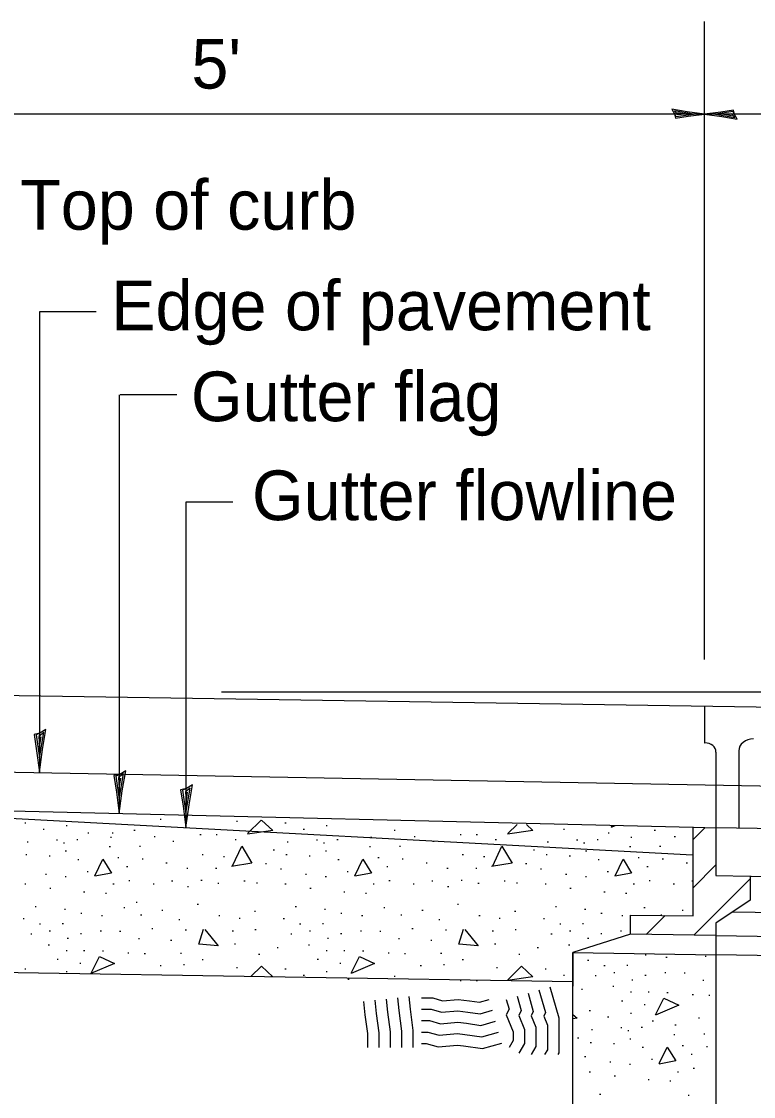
# Model space of a CAD drawing. Extents: x 0 to 2.83, y -0.14 to 1.83.
# Drawn here: x 0.4102 to 0.582, y 0.5461 to 0.7985 of the extents above; entities that cross this region are included whole.
import ezdxf

# ---------------------------------------------------------------- set-up
doc = ezdxf.new("R2010")
doc.units = 0
for name, color, linetype in [('RD_Pr_Roadway_Dimensions', 7, 'Continuous'), ('RD_Pr_Roadway_Notes', 7, 'Continuous'), ('SH_General_Details', 7, 'Continuous')]:
    doc.layers.add(name, color=color, linetype=linetype)

msp = doc.modelspace()

# ---------------------------------------------------------------- linework, layer by layer
at = {"layer": 'RD_Pr_Roadway_Dimensions'}
for p, q in [((0.57047, 0.74371), (0.57047, 0.79846)), ((0.57047, 0.77671), (0.34441, 0.77665)), ((0.82247, 0.77671), (0.57047, 0.77671)), ((0.57047, 0.69712), (0.57047, 0.74371)), ((0.57047, 0.64869), (0.57047, 0.69712))]:
    msp.add_line(p, q, dxfattribs=at)
for points in [[(0.56346, 0.77681), (0.5637, 0.77576), (0.56666, 0.77622), (0.57047, 0.77671), (0.5664, 0.77726), (0.56284, 0.77789), (0.56346, 0.77681), (0.56378, 0.77612), (0.56791, 0.77671), (0.56339, 0.7775), (0.56406, 0.77662), (0.56596, 0.77674), (0.56413, 0.77702)], [(0.57748, 0.7766), (0.57725, 0.77765), (0.57429, 0.77719), (0.57047, 0.7767), (0.57454, 0.77615), (0.57811, 0.77552), (0.57748, 0.7766), (0.57717, 0.77729), (0.57304, 0.7767), (0.57756, 0.77591), (0.57689, 0.7768), (0.57498, 0.77668), (0.57681, 0.7764)]]:
    msp.add_lwpolyline(points, dxfattribs=at)
at = {"layer": 'RD_Pr_Roadway_Notes'}
for p, q in [((0.42774, 0.73033), (0.41441, 0.73033)), ((0.41441, 0.73033), (0.41441, 0.62222)), ((0.43313, 0.7108), (0.43313, 0.61253)), ((0.44666, 0.7108), (0.43333, 0.7108)), ((0.45981, 0.68557), (0.44879, 0.68557)), ((0.44879, 0.68557), (0.44879, 0.60921))]:
    msp.add_line(p, q, dxfattribs=at)
for points in [[(0.41454, 0.63141), (0.41317, 0.6311), (0.41376, 0.62722), (0.41441, 0.62222), (0.41514, 0.62755), (0.41596, 0.63222), (0.41454, 0.63141), (0.41363, 0.631), (0.41441, 0.62558), (0.41545, 0.6315), (0.41429, 0.63063), (0.41445, 0.62814), (0.41481, 0.63053)], [(0.43326, 0.62171), (0.43189, 0.6214), (0.43248, 0.61752), (0.43313, 0.61253), (0.43386, 0.61786), (0.43468, 0.62253), (0.43326, 0.62171), (0.43236, 0.6213), (0.43314, 0.61588), (0.43418, 0.6218), (0.43301, 0.62093), (0.43317, 0.61844), (0.43353, 0.62083)], [(0.44892, 0.61839), (0.44755, 0.61808), (0.44814, 0.6142), (0.44879, 0.60921), (0.44952, 0.61454), (0.45034, 0.61921), (0.44892, 0.61839), (0.44801, 0.61798), (0.44879, 0.61256), (0.44983, 0.61849), (0.44867, 0.61761), (0.44883, 0.61512), (0.44919, 0.61752)]]:
    msp.add_lwpolyline(points, dxfattribs=at)
at = {"layer": 'SH_General_Details'}
for p, q in [((0.96523, 0.63151), (0.35046, 0.64108)), ((0.45712, 0.64108), (1.47937, 0.64108)), ((0.57047, 0.63758), (0.57047, 0.62911)), ((0.57047, 0.62911), (0.57054, 0.62911)), ((0.57316, 0.62691), (0.57316, 0.60918)), ((0.57854, 0.62719), (0.57854, 0.6091)), ((0.96531, 0.61191), (0.35052, 0.62322)), ((0.35071, 0.6145), (0.56778, 0.60929)), ((0.35071, 0.6145), (0.56763, 0.60279)), ((0.44274, 0.61115), (0.44301, 0.61115)), ((0.411, 0.61035), (0.41127, 0.61035)), ((0.4153, 0.60886), (0.41557, 0.60886)), ((0.42067, 0.60972), (0.42094, 0.60972)), ((0.43661, 0.60863), (0.43687, 0.60863)), ((0.46063, 0.6107), (0.46089, 0.6107)), ((0.47204, 0.61035), (0.4723, 0.61035)), ((0.47633, 0.60886), (0.4766, 0.60886)), ((0.4817, 0.60972), (0.48197, 0.60972)), ((0.49764, 0.60863), (0.49791, 0.60863)), ((0.53737, 0.60886), (0.53763, 0.60886)), ((0.55867, 0.60863), (0.55894, 0.60863)), ((0.56778, 0.58846), (0.56778, 0.60935)), ((0.56778, 0.60929), (0.57316, 0.60918)), ((0.57316, 0.60924), (0.57316, 0.60924)), ((0.57316, 0.60918), (0.57316, 0.59794)), ((0.81441, 0.6054), (0.57316, 0.60918)), ((0.41152, 0.60588), (0.41179, 0.60588)), ((0.4184, 0.60634), (0.41866, 0.60634)), ((0.42319, 0.60645), (0.42346, 0.60645)), ((0.42577, 0.60794), (0.42604, 0.60794)), ((0.4311, 0.60697), (0.43137, 0.60697)), ((0.43148, 0.60794), (0.43174, 0.60794)), ((0.44131, 0.60714), (0.44158, 0.60714)), ((0.44572, 0.60605), (0.44599, 0.60605)), ((0.45209, 0.6076), (0.45235, 0.6076)), ((0.45587, 0.6076), (0.45614, 0.6076)), ((0.46034, 0.60645), (0.46061, 0.60645)), ((0.47255, 0.60588), (0.47282, 0.60588)), ((0.47943, 0.60634), (0.4797, 0.60634)), ((0.48423, 0.60645), (0.48449, 0.60645)), ((0.49214, 0.60697), (0.4924, 0.60697)), ((0.50234, 0.60714), (0.50261, 0.60714)), ((0.50675, 0.60605), (0.50702, 0.60605)), ((0.51312, 0.6076), (0.51338, 0.6076)), ((0.5169, 0.6076), (0.51717, 0.6076)), ((0.52137, 0.60645), (0.52164, 0.60645)), ((0.53358, 0.60588), (0.53385, 0.60588)), ((0.54046, 0.60634), (0.54073, 0.60634)), ((0.54526, 0.60645), (0.54552, 0.60645)), ((0.54784, 0.60794), (0.5481, 0.60794)), ((0.55317, 0.60697), (0.55344, 0.60697)), ((0.56337, 0.60714), (0.56364, 0.60714)), ((0.42004, 0.60565), (0.42031, 0.60565)), ((0.4205, 0.60372), (0.42077, 0.60372)), ((0.43082, 0.60475), (0.43108, 0.60475)), ((0.43787, 0.60485), (0.43814, 0.60485)), ((0.46928, 0.60395), (0.46955, 0.60395)), ((0.48107, 0.60565), (0.48134, 0.60565)), ((0.48153, 0.60372), (0.4818, 0.60372)), ((0.49185, 0.60475), (0.49212, 0.60475)), ((0.4989, 0.60485), (0.49917, 0.60485)), ((0.53032, 0.60395), (0.53058, 0.60395)), ((0.5421, 0.60565), (0.54237, 0.60565)), ((0.54256, 0.60372), (0.54283, 0.60372)), ((0.55288, 0.60475), (0.55315, 0.60475)), ((0.55993, 0.60485), (0.5602, 0.60485)), ((0.41123, 0.60286), (0.4115, 0.60286)), ((0.41668, 0.60258), (0.41694, 0.60258)), ((0.42342, 0.60172), (0.42369, 0.60172)), ((0.43282, 0.60217), (0.43309, 0.60217)), ((0.4385, 0.60189), (0.43877, 0.60189)), ((0.44412, 0.60091), (0.44438, 0.60091)), ((0.4526, 0.60286), (0.45287, 0.60286)), ((0.45759, 0.6024), (0.45786, 0.6024)), ((0.46745, 0.6008), (0.46772, 0.6008)), ((0.47226, 0.60286), (0.47253, 0.60286)), ((0.47771, 0.60258), (0.47798, 0.60258)), ((0.48446, 0.60172), (0.48472, 0.60172)), ((0.49386, 0.60217), (0.49412, 0.60217)), ((0.49953, 0.60189), (0.4998, 0.60189)), ((0.50515, 0.60091), (0.50542, 0.60091)), ((0.51363, 0.60286), (0.5139, 0.60286)), ((0.51862, 0.6024), (0.51889, 0.6024)), ((0.52848, 0.6008), (0.52875, 0.6008)), ((0.5333, 0.60286), (0.53356, 0.60286)), ((0.53874, 0.60258), (0.53901, 0.60258)), ((0.54549, 0.60172), (0.54575, 0.60172)), ((0.55489, 0.60217), (0.55516, 0.60217)), ((0.56056, 0.60189), (0.56083, 0.60189)), ((0.56618, 0.60091), (0.56645, 0.60091)), ((0.41582, 0.59828), (0.41608, 0.59828)), ((0.4256, 0.59891), (0.42587, 0.59891)), ((0.43489, 0.60011), (0.43516, 0.60011)), ((0.44899, 0.59965), (0.44926, 0.59965)), ((0.45575, 0.59965), (0.45602, 0.59965)), ((0.47095, 0.59954), (0.47121, 0.59954)), ((0.47685, 0.59828), (0.47712, 0.59828)), ((0.48663, 0.59891), (0.4869, 0.59891)), ((0.49592, 0.60011), (0.49619, 0.60011)), ((0.51002, 0.59965), (0.51029, 0.59965)), ((0.51679, 0.59965), (0.51705, 0.59965)), ((0.53198, 0.59954), (0.53224, 0.59954)), ((0.53788, 0.59828), (0.53815, 0.59828)), ((0.54766, 0.59891), (0.54793, 0.59891)), ((0.55695, 0.60011), (0.55722, 0.60011)), ((0.411, 0.59598), (0.41127, 0.59598)), ((0.42044, 0.59776), (0.42071, 0.59776)), ((0.43168, 0.59598), (0.43194, 0.59598)), ((0.4354, 0.59679), (0.43567, 0.59679)), ((0.44108, 0.59598), (0.44135, 0.59598)), ((0.44544, 0.59667), (0.4457, 0.59667)), ((0.45232, 0.5969), (0.45258, 0.5969)), ((0.45627, 0.59616), (0.45654, 0.59616)), ((0.4624, 0.59667), (0.46267, 0.59667)), ((0.46533, 0.59621), (0.46559, 0.59621)), ((0.47203, 0.59598), (0.4723, 0.59598)), ((0.48147, 0.59776), (0.48174, 0.59776)), ((0.49271, 0.59598), (0.49298, 0.59598)), ((0.49644, 0.59679), (0.4967, 0.59679)), ((0.50211, 0.59598), (0.50238, 0.59598)), ((0.50647, 0.59667), (0.50674, 0.59667)), ((0.51335, 0.5969), (0.51361, 0.5969)), ((0.5173, 0.59616), (0.51757, 0.59616)), ((0.52344, 0.59667), (0.5237, 0.59667)), ((0.52636, 0.59621), (0.52663, 0.59621)), ((0.53307, 0.59598), (0.53333, 0.59598)), ((0.54251, 0.59776), (0.54277, 0.59776)), ((0.55374, 0.59598), (0.55401, 0.59598)), ((0.55747, 0.59679), (0.55774, 0.59679)), ((0.56314, 0.59598), (0.56341, 0.59598)), ((0.5675, 0.59667), (0.56777, 0.59667)), ((0.57316, 0.59794), (0.58122, 0.59777)), ((0.57844, 0.59785), (0.57845, 0.59783)), ((0.58122, 0.59783), (0.58122, 0.59218)), ((0.58122, 0.59783), (0.58122, 0.59782)), ((0.58122, 0.59783), (0.81172, 0.5941)), ((0.41685, 0.59501), (0.41712, 0.59501)), ((0.4248, 0.59415), (0.42507, 0.59415)), ((0.4299, 0.5938), (0.43017, 0.5938)), ((0.44916, 0.59541), (0.44943, 0.59541)), ((0.47788, 0.59501), (0.47815, 0.59501)), ((0.48583, 0.59415), (0.4861, 0.59415)), ((0.49093, 0.5938), (0.4912, 0.5938)), ((0.51019, 0.59541), (0.51046, 0.59541)), ((0.53891, 0.59501), (0.53918, 0.59501)), ((0.54686, 0.59415), (0.54713, 0.59415)), ((0.55196, 0.5938), (0.55223, 0.5938)), ((0.41341, 0.59071), (0.41368, 0.59071)), ((0.43709, 0.59172), (0.43736, 0.59172)), ((0.45146, 0.59123), (0.45172, 0.59123)), ((0.47444, 0.59071), (0.47471, 0.59071)), ((0.51249, 0.59123), (0.51275, 0.59123)), ((0.53547, 0.59071), (0.53574, 0.59071)), ((0.58122, 0.59218), (0.57316, 0.58676)), ((0.42027, 0.59002), (0.42054, 0.59002)), ((0.42411, 0.5891), (0.42438, 0.5891)), ((0.42898, 0.58853), (0.42925, 0.58853)), ((0.4342, 0.59048), (0.43447, 0.59048)), ((0.43816, 0.58876), (0.43842, 0.58876)), ((0.44314, 0.58979), (0.44341, 0.58979)), ((0.4565, 0.58853), (0.45677, 0.58853)), ((0.46487, 0.58962), (0.46514, 0.58962)), ((0.4813, 0.59002), (0.48157, 0.59002)), ((0.48514, 0.5891), (0.48541, 0.5891)), ((0.49002, 0.58853), (0.49028, 0.58853)), ((0.49523, 0.59048), (0.4955, 0.59048)), ((0.49919, 0.58876), (0.49945, 0.58876)), ((0.50418, 0.58979), (0.50444, 0.58979)), ((0.51753, 0.58853), (0.5178, 0.58853)), ((0.5259, 0.58962), (0.52617, 0.58962)), ((0.54233, 0.59002), (0.5426, 0.59002)), ((0.54618, 0.5891), (0.54644, 0.5891)), ((0.55105, 0.58853), (0.55131, 0.58853)), ((0.55314, 0.58417), (0.55314, 0.58868)), ((0.55314, 0.58868), (0.56778, 0.58846)), ((0.55626, 0.59048), (0.55653, 0.59048)), ((0.56022, 0.58876), (0.56049, 0.58876)), ((0.56521, 0.58979), (0.56547, 0.58979)), ((0.61288, 0.5888), (0.57706, 0.58936)), ((0.4106, 0.58784), (0.41087, 0.58784)), ((0.41444, 0.58658), (0.41471, 0.58658)), ((0.41977, 0.5867), (0.42004, 0.5867)), ((0.4471, 0.58761), (0.44736, 0.58761)), ((0.46126, 0.58796), (0.46152, 0.58796)), ((0.47163, 0.58784), (0.4719, 0.58784)), ((0.47547, 0.58658), (0.47574, 0.58658)), ((0.48081, 0.5867), (0.48107, 0.5867)), ((0.50813, 0.58761), (0.5084, 0.58761)), ((0.52229, 0.58796), (0.52256, 0.58796)), ((0.53267, 0.58784), (0.53293, 0.58784)), ((0.53651, 0.58658), (0.53677, 0.58658)), ((0.54184, 0.5867), (0.5421, 0.5867)), ((0.57316, 0.58676), (0.57316, 0.58388)), ((0.41238, 0.58429), (0.41265, 0.58429)), ((0.41674, 0.58498), (0.417, 0.58498)), ((0.42096, 0.58326), (0.42122, 0.58326)), ((0.42405, 0.58435), (0.42432, 0.58435)), ((0.4287, 0.58498), (0.42896, 0.58498)), ((0.43323, 0.58486), (0.43349, 0.58486)), ((0.43764, 0.58314), (0.43791, 0.58314)), ((0.44079, 0.58549), (0.44106, 0.58549)), ((0.44865, 0.58521), (0.44891, 0.58521)), ((0.45965, 0.58498), (0.45992, 0.58498)), ((0.46498, 0.58532), (0.46525, 0.58532)), ((0.47341, 0.58429), (0.47368, 0.58429)), ((0.47777, 0.58498), (0.47803, 0.58498)), ((0.48199, 0.58326), (0.48226, 0.58326)), ((0.48509, 0.58435), (0.48535, 0.58435)), ((0.48973, 0.58498), (0.49, 0.58498)), ((0.49426, 0.58486), (0.49452, 0.58486)), ((0.49867, 0.58314), (0.49894, 0.58314)), ((0.50182, 0.58549), (0.50209, 0.58549)), ((0.50968, 0.58521), (0.50994, 0.58521)), ((0.52068, 0.58498), (0.52095, 0.58498)), ((0.52602, 0.58532), (0.52628, 0.58532)), ((0.53444, 0.58429), (0.53471, 0.58429)), ((0.5388, 0.58498), (0.53907, 0.58498)), ((0.55314, 0.58417), (0.53956, 0.57988)), ((0.54302, 0.58326), (0.54329, 0.58326)), ((0.54612, 0.58435), (0.54638, 0.58435)), ((0.55076, 0.58498), (0.55103, 0.58498)), ((0.57316, 0.58388), (0.55314, 0.58417)), ((0.57316, 0.58388), (0.57316, 0.57931)), ((0.57316, 0.58388), (0.57316, 0.57931)), ((0.61113, 0.58321), (0.57316, 0.58383)), ((0.41651, 0.58171), (0.41677, 0.58171)), ((0.44521, 0.5828), (0.44547, 0.5828)), ((0.46017, 0.58188), (0.46044, 0.58188)), ((0.4702, 0.58108), (0.47047, 0.58108)), ((0.47754, 0.58171), (0.4778, 0.58171)), ((0.50624, 0.5828), (0.5065, 0.5828)), ((0.5212, 0.58188), (0.52147, 0.58188)), ((0.53123, 0.58108), (0.5315, 0.58108)), ((0.53857, 0.58171), (0.53884, 0.58171)), ((0.41857, 0.57833), (0.41884, 0.57833)), ((0.42067, 0.58039), (0.42094, 0.58039)), ((0.4248, 0.58039), (0.42507, 0.58039)), ((0.42921, 0.58028), (0.42948, 0.58028)), ((0.43518, 0.57982), (0.43544, 0.57982)), ((0.43902, 0.57965), (0.43928, 0.57965)), ((0.4475, 0.5797), (0.44777, 0.5797)), ((0.4526, 0.57821), (0.45287, 0.57821)), ((0.46584, 0.57947), (0.46611, 0.57947)), ((0.4796, 0.57833), (0.47987, 0.57833)), ((0.4817, 0.58039), (0.48197, 0.58039)), ((0.48583, 0.58039), (0.4861, 0.58039)), ((0.49024, 0.58028), (0.49051, 0.58028)), ((0.49621, 0.57982), (0.49647, 0.57982)), ((0.50005, 0.57965), (0.50031, 0.57965)), ((0.50853, 0.5797), (0.5088, 0.5797)), ((0.51363, 0.57821), (0.5139, 0.57821)), ((0.52688, 0.57947), (0.52714, 0.57947)), ((0.53956, 0.35931), (0.53956, 0.57988)), ((0.53956, 0.57988), (0.57316, 0.57931)), ((0.53956, 0.57988), (0.53956, 0.57197)), ((0.54303, 0.57807), (0.5433, 0.57807)), ((0.55654, 0.57933), (0.55681, 0.57933)), ((0.56142, 0.57876), (0.56168, 0.57876)), ((0.57059, 0.57899), (0.57085, 0.57899)), ((0.78061, 0.57604), (0.57316, 0.57931)), ((0.57316, 0.57931), (0.57316, 0.35931)), ((0.53958, 0.57301), (0.35046, 0.57603)), ((0.411, 0.57603), (0.41127, 0.57603)), ((0.42388, 0.57741), (0.42415, 0.57741)), ((0.44274, 0.57684), (0.44301, 0.57684)), ((0.44819, 0.57707), (0.44845, 0.57707)), ((0.46063, 0.57638), (0.46089, 0.57638)), ((0.47204, 0.57603), (0.4723, 0.57603)), ((0.48491, 0.57741), (0.48518, 0.57741)), ((0.50377, 0.57684), (0.50404, 0.57684)), ((0.50922, 0.57707), (0.50949, 0.57707)), ((0.52166, 0.57638), (0.52193, 0.57638)), ((0.53307, 0.57603), (0.53333, 0.57603)), ((0.54687, 0.57681), (0.54714, 0.57681)), ((0.55221, 0.57692), (0.55247, 0.57692)), ((0.42067, 0.5754), (0.42094, 0.5754)), ((0.47633, 0.57454), (0.4766, 0.57454)), ((0.4817, 0.5754), (0.48197, 0.5754)), ((0.48681, 0.57363), (0.48707, 0.57363)), ((0.49764, 0.57431), (0.49791, 0.57431)), ((0.51312, 0.57328), (0.51338, 0.57328)), ((0.5169, 0.57328), (0.51717, 0.57328)), ((0.53737, 0.57454), (0.53763, 0.57454)), ((0.54481, 0.57452), (0.54508, 0.57452)), ((0.54917, 0.5752), (0.54943, 0.5752)), ((0.55339, 0.57348), (0.55366, 0.57348)), ((0.55649, 0.57457), (0.55675, 0.57457)), ((0.56113, 0.5752), (0.5614, 0.5752)), ((0.56566, 0.57509), (0.56592, 0.57509)), ((0.57007, 0.57337), (0.57034, 0.57337)), ((0.5416, 0.57131), (0.54187, 0.57131)), ((0.54894, 0.57194), (0.5492, 0.57194)), ((0.5531, 0.57062), (0.55337, 0.57062)), ((0.55723, 0.57062), (0.5575, 0.57062)), ((0.56164, 0.5705), (0.56191, 0.5705)), ((0.551, 0.56856), (0.55127, 0.56856)), ((0.56761, 0.57005), (0.56787, 0.57005)), ((0.57145, 0.56987), (0.57171, 0.56987)), ((0.54344, 0.56626), (0.5437, 0.56626)), ((0.5531, 0.56563), (0.55337, 0.56563)), ((0.55631, 0.56764), (0.55658, 0.56764)), ((0.54773, 0.56477), (0.548, 0.56477)), ((0.55821, 0.56386), (0.55847, 0.56386)), ((0.56354, 0.56288), (0.5638, 0.56288)), ((0.56904, 0.56454), (0.56931, 0.56454)), ((0.54395, 0.56179), (0.54422, 0.56179)), ((0.55083, 0.56225), (0.5511, 0.56225)), ((0.55247, 0.56156), (0.55274, 0.56156)), ((0.55563, 0.56236), (0.55589, 0.56236)), ((0.56325, 0.56066), (0.56352, 0.56066)), ((0.5703, 0.56076), (0.57057, 0.56076)), ((0.54068, 0.55986), (0.54095, 0.55986)), ((0.54366, 0.55877), (0.54393, 0.55877)), ((0.54911, 0.55849), (0.54938, 0.55849)), ((0.55293, 0.55963), (0.5532, 0.55963)), ((0.56526, 0.55808), (0.56552, 0.55808)), ((0.57093, 0.5578), (0.5712, 0.5578)), ((0.54235, 0.55545), (0.54261, 0.55545)), ((0.55586, 0.55763), (0.55612, 0.55763)), ((0.56732, 0.55602), (0.56759, 0.55602)), ((0.54825, 0.55419), (0.54852, 0.55419)), ((0.55287, 0.55367), (0.55314, 0.55367)), ((0.55803, 0.55482), (0.5583, 0.55482)), ((0.54343, 0.55189), (0.5437, 0.55189)), ((0.54928, 0.55092), (0.54955, 0.55092)), ((0.56411, 0.55189), (0.56438, 0.55189)), ((0.56784, 0.5527), (0.5681, 0.5527)), ((0.55723, 0.55006), (0.5575, 0.55006)), ((0.56233, 0.54972), (0.5626, 0.54972)), ((0.54584, 0.54662), (0.54611, 0.54662)), ((0.56663, 0.54639), (0.5669, 0.54639))]:
    msp.add_line(p, q, dxfattribs=at)
for points in [[(0.46328, 0.60779), (0.46642, 0.61092)], [(0.46656, 0.61092), (0.46916, 0.60852)], [(0.46916, 0.60852), (0.46322, 0.60765)], [(0.53019, 0.60852), (0.52426, 0.60765)], [(0.52431, 0.60779), (0.52648, 0.60996)], [(0.52867, 0.60992), (0.53019, 0.60852)], [(0.5494, 0.60959), (0.54858, 0.60924)], [(0.54863, 0.60932), (0.54876, 0.6096)], [(0.56778, 0.6064), (0.57062, 0.60923)], [(0.45974, 0.60024), (0.46188, 0.60485), (0.46428, 0.60084), (0.45948, 0.60004)], [(0.52078, 0.60024), (0.52291, 0.60485), (0.52531, 0.60084), (0.52051, 0.60004)], [(0.42743, 0.5979), (0.4293, 0.60178), (0.4313, 0.59851), (0.4274, 0.59777)], [(0.48846, 0.5979), (0.49033, 0.60178), (0.49233, 0.59851), (0.48843, 0.59777)], [(0.54949, 0.5979), (0.55136, 0.60178), (0.55337, 0.59851), (0.54946, 0.59777)], [(0.56778, 0.59509), (0.57316, 0.60046)], [(0.56797, 0.58396), (0.58122, 0.59721)], [(0.55681, 0.58412), (0.56126, 0.58856)], [(0.4532, 0.58529), (0.45634, 0.58148), (0.4518, 0.58182), (0.45293, 0.58535)], [(0.51423, 0.58529), (0.51737, 0.58148), (0.51283, 0.58182), (0.51396, 0.58535)], [(0.42656, 0.575), (0.4285, 0.57894), (0.43204, 0.57728), (0.42652, 0.57492)], [(0.48759, 0.575), (0.48953, 0.57894), (0.49307, 0.57728), (0.48755, 0.57492)], [(0.46403, 0.57422), (0.46649, 0.57667), (0.46916, 0.5742), (0.46874, 0.57414)], [(0.52431, 0.57347), (0.52752, 0.57667), (0.53019, 0.5742), (0.52426, 0.57334)], [(0.53163, 0.57108), (0.53315, 0.56576), (0.53274, 0.56493), (0.5336, 0.56285), (0.5336, 0.55704), (0.53294, 0.55594)], [(0.5342, 0.57181), (0.53627, 0.56457), (0.53627, 0.55631), (0.53605, 0.55594)], [(0.49045, 0.56836), (0.4908, 0.56526), (0.49138, 0.56088), (0.49138, 0.5576)], [(0.4931, 0.56866), (0.49345, 0.56559), (0.49405, 0.56105), (0.49405, 0.5576)], [(0.49576, 0.56895), (0.49609, 0.56591), (0.49672, 0.56123), (0.49672, 0.5576)], [(0.4984, 0.56925), (0.49874, 0.56623), (0.49938, 0.56141), (0.49938, 0.5576)], [(0.50106, 0.56954), (0.50139, 0.56656), (0.50205, 0.56158), (0.50205, 0.5576)], [(0.50404, 0.56921), (0.50669, 0.56921), (0.50902, 0.56855), (0.51266, 0.56888), (0.51532, 0.56855), (0.51764, 0.56822), (0.51996, 0.56888)], [(0.52394, 0.56888), (0.52461, 0.56656), (0.52394, 0.56523), (0.5256, 0.56125), (0.5256, 0.55926), (0.52461, 0.5576)], [(0.52651, 0.56961), (0.52746, 0.56629), (0.52687, 0.56513), (0.52827, 0.56178), (0.52827, 0.55852), (0.52689, 0.55623)], [(0.52907, 0.57035), (0.5303, 0.56603), (0.5298, 0.56503), (0.53093, 0.56232), (0.53093, 0.55778), (0.52983, 0.55594)], [(0.55899, 0.56523), (0.56093, 0.56917), (0.56447, 0.5675), (0.55895, 0.56515)], [(0.50404, 0.56654), (0.50632, 0.56654), (0.50876, 0.56585), (0.51262, 0.5662), (0.51496, 0.56591), (0.51782, 0.5655), (0.5207, 0.56632)], [(0.53956, 0.56535), (0.54056, 0.56443)], [(0.50404, 0.56388), (0.50595, 0.56388), (0.50851, 0.56315), (0.51257, 0.56352), (0.51461, 0.56326), (0.51801, 0.56278), (0.52143, 0.56375)], [(0.54056, 0.56443), (0.53956, 0.56429)], [(0.50404, 0.56121), (0.50557, 0.56121), (0.50825, 0.56045), (0.51253, 0.56084), (0.51426, 0.56062), (0.5182, 0.56006), (0.52216, 0.56119)], [(0.50404, 0.55854), (0.5052, 0.55854), (0.508, 0.55775), (0.51248, 0.55815), (0.5139, 0.55798), (0.51838, 0.55734), (0.52289, 0.55862)], [(0.55986, 0.55382), (0.56173, 0.55769), (0.56373, 0.55442), (0.55983, 0.55368)]]:
    msp.add_lwpolyline(points, dxfattribs=at)
for centre, major_axis, start_param, end_param in [((0.57054, 0.62691), (0.00262, 0), 0, 1.570796), ((0.58189, 0.6272), (-0.00336, 0), 4.693322, 6.283185), ((0.70897, 1.14171), (0.65974, 0), 4.51753, 4.517772)]:
    msp.add_ellipse(centre, major_axis=major_axis, ratio=0.840278, start_param=start_param, end_param=end_param, dxfattribs=at)

# ---------------------------------------------------------------- texts
at = {"layer": 'RD_Pr_Roadway_Dimensions'}
msp.add_text("5' ", height=0.011667, dxfattribs=at).set_placement((0.45008, 0.78271))
at = {"layer": 'RD_Pr_Roadway_Notes'}
for s, p in [('Top of curb', (0.40991, 0.74958)), ('Edge of pavement', (0.43126, 0.72597)), ('Gutter flag', (0.44997, 0.70461)), ('Gutter flowline', (0.4643, 0.68138))]:
    msp.add_text(s, height=0.0116667, dxfattribs=at).set_placement(p)

doc.saveas('drawing.dxf')
